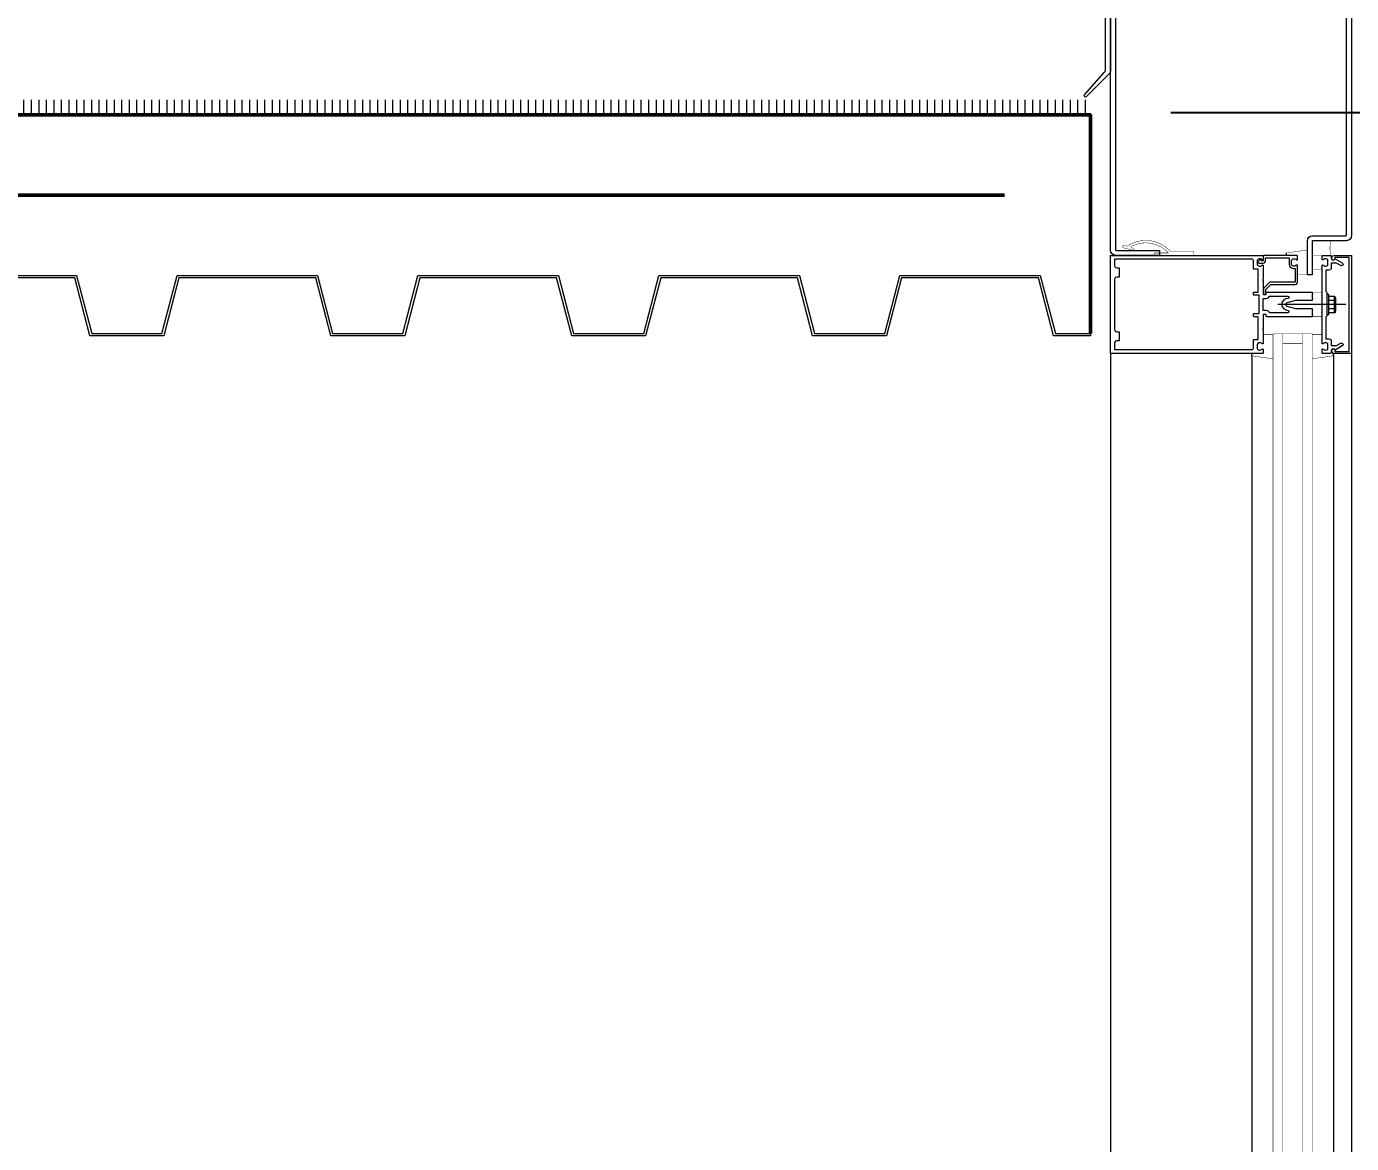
# Model space of a CAD drawing. Header units: inches. Extents: x 3850 to 5846, y -3 to 909.
# Drawn here: x 4345.12 to 4378.12, y 543.32 to 571.14 of the extents above; entities that cross this region are included whole.
import ezdxf

# ---------------------------------------------------------------- set-up
doc = ezdxf.new("R2010")
doc.units = ezdxf.units.IN
doc.header["$LTSCALE"] = 0.5
doc.header["$MEASUREMENT"] = 0
doc.layers.get('0').update_dxf_attribs({"lineweight": 18})
doc.layers.get('Defpoints').update_dxf_attribs({"color": 140, "lineweight": 18})
for name, color, linetype, lineweight in [('A-Detl-Fine', 90, 'Continuous', 18), ('A-Detl-Medm', 31, 'Continuous', 25), ('A-Detl-Thin', 150, 'Continuous', 18), ('A-Detl-Wide', 213, 'Continuous', 50)]:
    doc.layers.add(name, color=color, linetype=linetype, lineweight=lineweight)
doc.styles.add('Arch-Dim', font='romans.shx', dxfattribs={"width": 0.75})
doc.dimstyles.new('Aec-Arch-I-96', dxfattribs={"dimscale": 96, "dimtxt": 0.09375, "dimasz": 0.0625, "dimexe": 0.0625, "dimexo": 0.0625, "dimgap": 0.03125, "dimtad": 1, "dimdec": 4, "dimzin": 3, "dimdsep": 46, "dimlunit": 4, "dimtxsty": 'Arch-Dim', "dimblk": 'ARCHTICK', "dimcen": 0.09375, "dimazin": 2, "dimtfac": 0.75, "dimtdec": 4, "dimtix": 1, "dimtmove": 2, "dimatfit": 2, "dimfxl": 1, "dimtolj": 1, "dimtzin": 0, "dimarcsym": 0})

# ---------------------------------------------------------------- blocks, each defined once
blk = doc.blocks.new('AecDtl_9650C2')
at = {"layer": 'A-Detl-Thin'}
blk.add_lwpolyline([(0.037, 0.588), (0.603, 0.022, 0.414214), (0.647, 0.022), (0.648, 0.023, 0.397145), (0.65, 0.066), (0.157, 0.621, -0.18372), (0.125, 0.704), (0.125, 3.875, 0.414214), (0, 4), (0, 0.677, 0.198912)], format="xyb", close=True, dxfattribs=at)
blk = doc.blocks.new('*U115')
at = {"layer": 'A-Detl-Thin'}
blk.add_lwpolyline([(28.75, 1.5), (25.25, 1.5), (24.875, 0.06), (23.125, 0.06), (22.75, 1.5), (19.25, 1.5), (18.875, 0.06), (17.125, 0.06), (16.75, 1.5), (13.25, 1.5), (12.875, 0.06), (11.125, 0.06), (10.75, 1.5), (7.25, 1.5), (6.875, 0.06), (5.125, 0.06), (4.75, 1.5), (1.25, 1.5), (0.875, 0.06), (0, 0.06), (0, 0.06), (0, 0), (0.921, 0), (1.296, 1.44), (4.704, 1.44), (5.079, 0), (6.921, 0), (7.296, 1.44), (10.704, 1.44), (11.079, 0), (12.921, 0), (13.296, 1.44), (16.704, 1.44), (17.079, 0), (18.921, 0), (19.296, 1.44), (22.704, 1.44), (23.079, 0), (24.921, 0), (25.296, 1.44), (28.704, 1.44)], dxfattribs=at)
at = {"layer": 'A-Detl-Wide'}
blk.add_lwpolyline([(0, 0.06), (0, 5.5), (59.499, 5.5)], dxfattribs=at)
blk = doc.blocks.new('_ArchTick')
at = {"color": 0, "linetype": 'ByBlock', "const_width": 0.15}
blk.add_lwpolyline([(-0.5, -0.5), (0.5, 0.5)], dxfattribs=at)
blk = doc.blocks.new('*D129')
at = {"layer": 'A-Detl-Wide', "color": 0, "lineweight": -2, "transparency": 16777216}
for p, q in [((4380.12, 575), (4416.12, 575)), ((4414.12, 575), (4414.12, 569.003)), ((4373.619, 569.003), (4416.12, 569.003))]:
    blk.add_line(p, q, dxfattribs=at)
at = {"layer": 'Defpoints', "color": 0, "transparency": 16777216}
for p in [(4378.12, 575), (4371.619, 569.003), (4414.12, 569.003)]:
    blk.add_point(p, dxfattribs=at)
at = {"layer": 'A-Detl-Wide', "color": 0, "lineweight": -2, "transparency": 16777216, "xscale": 2, "yscale": 2, "zscale": 2}
for p, rotation in [((4414.12, 575), 90), ((4414.12, 569.003), 270)]:
    blk.add_blockref('_ArchTick', p, dxfattribs=dict(at, rotation=rotation))
at = {"layer": 'A-Detl-Wide', "color": 0, "transparency": 16777216, "insert": (4411.334, 572.001), "char_height": 3, "attachment_point": 5, "rotation": 90, "style": 'Arch-Dim'}
blk.add_mtext('\\A1;6"', dxfattribs=at)
blk = doc.blocks.new('*D130')
at = {"layer": 'A-Detl-Wide', "color": 0, "lineweight": -2, "transparency": 16777216}
for p, q in [((4373.619, 569.003), (4416.12, 569.003)), ((4414.12, 569.003), (4414.12, 563)), ((4380.12, 563), (4416.12, 563))]:
    blk.add_line(p, q, dxfattribs=at)
at = {"layer": 'Defpoints', "color": 0, "transparency": 16777216}
for p in [(4371.619, 569.003), (4378.12, 563), (4414.12, 563)]:
    blk.add_point(p, dxfattribs=at)
at = {"layer": 'A-Detl-Wide', "color": 0, "lineweight": -2, "transparency": 16777216, "xscale": 2, "yscale": 2, "zscale": 2}
for p, rotation in [((4414.12, 569.003), 90), ((4414.12, 563), 270)]:
    blk.add_blockref('_ArchTick', p, dxfattribs=dict(at, rotation=rotation))
at = {"layer": 'A-Detl-Wide', "color": 0, "transparency": 16777216, "insert": (4411.334, 566.001), "char_height": 3, "attachment_point": 5, "rotation": 90, "style": 'Arch-Dim'}
blk.add_mtext('\\A1;6"', dxfattribs=at)

msp = doc.modelspace()

# ---------------------------------------------------------------- hatches: boundary and pattern name
at = {"layer": 'A-Detl-Thin'}
h = msp.add_hatch(dxfattribs=at)
h.set_pattern_fill('LINE', color=256, scale=1.5, angle=90, style=0)
h.set_pattern_definition([(90, (4206.11981, 568.94018), (-0.1875, 1e-17), [])])
h.paths.add_polyline_path([(4371.61894, 568.94018), (4371.61894, 569.31518), (4312.11988, 569.31518), (4312.11988, 568.94018)], flags=0)

# ---------------------------------------------------------------- linework, layer by layer
at = {"layer": 'A-Detl-Fine'}
for p, q in [((4376.49292, 565.50205), (4376.49292, 565.44341)), ((4377.55562, 564.46471), (4377.51562, 564.46471)), ((4377.51562, 563.96471), (4377.51562, 564.46471)), ((4377.55562, 563.96471), (4377.55562, 564.46471)), ((4377.6953, 564.41763), (4377.55562, 564.41763)), ((4377.6953, 564.31617), (4377.55562, 564.31617)), ((4377.69923, 564.02812), (4377.69923, 564.40131)), ((4377.71793, 564.40131), (4377.69923, 564.40131)), ((4377.73023, 564.06253), (4377.73023, 564.3669)), ((4377.98134, 564.22152), (4376.28753, 564.22152)), ((4377.6953, 564.11325), (4377.55562, 564.11325)), ((4377.6953, 564.0118), (4377.55562, 564.0118)), ((4377.71793, 564.02812), (4377.69923, 564.02812)), ((4377.55562, 563.96471), (4377.51562, 563.96471)), ((4375.63785, 562.94097), (4375.63785, 562.99998)), ((4377.67, 562.94097), (4377.67, 563.00176)), ((4375.63785, 562.94097), (4375.63785, 518.56169)), ((4377.67, 562.94097), (4377.67, 518.56169))]:
    msp.add_line(p, q, dxfattribs=at)
at = {"layer": 'A-Detl-Fine', "const_width": 0.01111}
for points in [[(4372.45091, 565.68988), (4372.43564, 565.68573), (4372.42475, 565.67485), (4372.42061, 565.65958)], [(4372.42061, 565.65958), (4372.42342, 565.64685), (4372.43109, 565.63664), (4372.44251, 565.63045)], [(4372.44249, 565.63045), (4372.70747, 565.56467)], [(4372.45706, 565.68928), (4372.45508, 565.68959), (4372.45298, 565.6898), (4372.45091, 565.68988)], [(4372.53003, 565.67115), (4372.4571, 565.68926)], [(4372.99559, 565.81563), (4372.9253, 565.81234), (4372.85522, 565.8027), (4372.78599, 565.78706), (4372.71821, 565.76573), (4372.65252, 565.73907), (4372.58952, 565.70741), (4372.52984, 565.67108)], [(4372.99559, 565.75504), (4372.91719, 565.75083), (4372.83964, 565.73848), (4372.7638, 565.71841), (4372.69053, 565.69106), (4372.62068, 565.65685)], [(4372.71581, 565.58167), (4372.62162, 565.65694)], [(4373.60911, 565.5426), (4373.56528, 565.58733), (4373.51811, 565.62856), (4373.46791, 565.66612), (4373.415, 565.69986), (4373.3597, 565.72962), (4373.30234, 565.75524), (4373.24322, 565.77655), (4373.18267, 565.79341), (4373.121, 565.80565), (4373.05854, 565.8131), (4372.99559, 565.81563)], [(4373.56093, 565.5051), (4373.51618, 565.55042), (4373.46786, 565.59165), (4373.41632, 565.62864), (4373.36193, 565.66121), (4373.30504, 565.68921), (4373.24601, 565.71248), (4373.18519, 565.73086), (4373.12295, 565.74419), (4373.05963, 565.7523), (4372.99559, 565.75504)], [(4377.60807, 565.80846), (4377.59435, 565.74731), (4377.58612, 565.68495), (4377.58338, 565.62198)], [(4377.58338, 565.62198), (4377.58612, 565.55901), (4377.59435, 565.49665), (4377.60807, 565.4355)], [(4372.70747, 565.56469), (4372.70829, 565.56452), (4372.70915, 565.5644), (4372.71, 565.56435)], [(4372.71, 565.56435), (4372.71486, 565.56567), (4372.71831, 565.56913), (4372.71963, 565.57398)], [(4372.71963, 565.57398), (4372.71916, 565.57691), (4372.71785, 565.57954), (4372.7158, 565.58165)], [(4373.56114, 565.50362), (4373.21832, 565.50362)], [(4373.21832, 565.50362), (4373.21832, 565.47332)], [(4373.24863, 565.44304), (4373.23336, 565.44718), (4373.22249, 565.45806), (4373.21834, 565.47332)], [(4373.24863, 565.44304), (4374.19555, 565.44304)], [(4374.19555, 565.54077), (4373.6092, 565.54077)], [(4374.19555, 565.44304), (4374.19555, 565.54077)], [(4377.02062, 565.57685), (4376.49292, 565.50205)], [(4376.49292, 565.44341), (4376.60591, 565.44341)], [(4377.14276, 565.44267), (4377.38708, 565.44267)], [(4376.77631, 564.97435), (4377.02062, 564.97435)], [(4377.38708, 565.09085), (4377.14276, 565.09085)], [(4377.38683, 564.52739), (4377.14254, 564.52739)], [(4377.14254, 563.91565), (4377.38683, 563.91565)], [(4375.92124, 563.46867), (4376.16556, 563.46867)], [(4377.38661, 563.46867), (4377.14229, 563.46867)], [(4376.16556, 562.86619), (4375.63785, 562.94097)], [(4377.14229, 562.86619), (4377.67, 562.94097)]]:
    msp.add_lwpolyline(points, dxfattribs=at)
at = {"layer": 'A-Detl-Fine', "linetype": 'Continuous', "const_width": 0.01111}
for points in [[(4377.14254, 564.52739), (4377.14254, 564.4663)], [(4377.14254, 563.97672), (4377.14254, 563.91565)]]:
    msp.add_lwpolyline(points, dxfattribs=at)
at = {"layer": 'A-Detl-Fine'}
for centre, radius, start, end in [((4377.67592, 564.3669), 0.05431, 290.9107, 69.0893), ((4377.56538, 564.21471), 0.16485, 322.0123, 37.9877), ((4377.67592, 564.06253), 0.05431, 290.9107, 69.0893)]:
    msp.add_arc(centre, radius, start, end, dxfattribs=at)
at = {"layer": 'A-Detl-Medm', "linetype": 'Continuous', "const_width": 0.01111}
for points in [[(4376.16532, 563.48859), (4377.14254, 563.48859)], [(4376.16532, 518.01407), (4376.16532, 563.48859)], [(4376.40961, 518.01407), (4376.40961, 563.48859)], [(4376.89822, 563.48859), (4376.89822, 518.01407)], [(4377.14254, 563.48859), (4377.14254, 518.01407)], [(4376.40961, 563.2443), (4376.89822, 563.2443)]]:
    msp.add_lwpolyline(points, dxfattribs=at)
at = {"layer": 'A-Detl-Thin'}
for p, q in [((4372.11894, 562.99998), (4372.11894, 565.44304)), ((4372.11894, 565.44304), (4375.90147, 565.44304)), ((4375.64739, 565.34531), (4372.21667, 565.34531)), ((4372.21667, 565.34531), (4372.21667, 565.18896)), ((4375.64739, 565.34529), (4375.64739, 565.34531)), ((4375.66219, 565.34129), (4375.64739, 565.34529)), ((4375.67271, 565.33078), (4375.66219, 565.34129)), ((4375.67669, 565.316), (4375.67271, 565.33078)), ((4375.67671, 565.316), (4375.67669, 565.316)), ((4375.67671, 565.11568), (4375.67671, 565.316)), ((4375.77445, 565.31015), (4375.77443, 565.31015)), ((4375.77443, 565.31015), (4375.77443, 565.22414)), ((4375.7811, 565.3348), (4375.77445, 565.31015)), ((4375.79863, 565.35234), (4375.7811, 565.3348)), ((4375.80415, 565.30203), (4375.79393, 565.28079)), ((4375.82329, 565.359), (4375.79863, 565.35234)), ((4375.84792, 565.33981), (4375.80413, 565.30204)), ((4375.80413, 565.30204), (4375.80415, 565.30203)), ((4375.83356, 565.359), (4375.82329, 565.359)), ((4375.83358, 565.35898), (4375.83356, 565.359)), ((4375.8565, 565.35595), (4375.83358, 565.35898)), ((4375.84794, 565.33977), (4375.84792, 565.33981)), ((4375.85843, 565.34333), (4375.84794, 565.33977)), ((4375.87767, 565.34714), (4375.8565, 565.35595)), ((4375.86797, 565.33896), (4375.85843, 565.34333)), ((4375.87213, 565.3287), (4375.86797, 565.33896)), ((4375.87214, 565.3287), (4375.87213, 565.3287)), ((4375.87214, 565.30915), (4375.87214, 565.3287)), ((4375.92102, 565.30915), (4375.87214, 565.30915)), ((4375.89597, 565.333), (4375.87767, 565.34714)), ((4375.90655, 565.3287), (4375.89597, 565.33306)), ((4375.89597, 565.33306), (4375.89597, 565.333)), ((4375.90147, 565.44304), (4375.90147, 565.443)), ((4375.90147, 565.443), (4375.91132, 565.44034)), ((4375.91655, 565.33283), (4375.90655, 565.3287)), ((4375.91132, 565.44034), (4375.91832, 565.43334)), ((4375.92098, 565.34336), (4375.91655, 565.33283)), ((4375.91832, 565.43334), (4375.92098, 565.42349)), ((4375.92098, 565.42349), (4375.92102, 565.42349)), ((4375.92102, 565.34336), (4375.92098, 565.34336)), ((4375.92369, 565.43334), (4375.92102, 565.42349)), ((4375.92102, 565.42349), (4375.92102, 565.34336)), ((4375.92102, 565.42349), (4375.92102, 565.30915)), ((4375.93069, 565.44035), (4375.92369, 565.43334)), ((4375.94054, 565.44302), (4375.93069, 565.44035)), ((4376.75654, 565.44304), (4375.94054, 565.44304)), ((4375.94054, 565.44304), (4375.94054, 565.44302)), ((4375.97163, 565.27956), (4375.97962, 565.30913)), ((4375.97962, 565.30913), (4375.97964, 565.30915)), ((4375.97964, 565.30915), (4375.97964, 565.3844)), ((4375.97964, 565.3844), (4376.57086, 565.3844)), ((4376.57086, 565.3844), (4376.57086, 565.22414)), ((4376.6295, 565.22414), (4376.6295, 565.31015)), ((4376.6295, 565.31015), (4376.62952, 565.31015)), ((4376.62952, 565.31015), (4376.63619, 565.33479)), ((4376.63619, 565.33479), (4376.65371, 565.3523)), ((4376.65371, 565.3523), (4376.67835, 565.35898)), ((4376.67835, 565.35898), (4376.67835, 565.359)), ((4376.67835, 565.359), (4376.68862, 565.359)), ((4376.68862, 565.359), (4376.68864, 565.35898)), ((4376.68864, 565.35898), (4376.71156, 565.35593)), ((4376.71156, 565.35593), (4376.73272, 565.34711)), ((4376.73272, 565.34711), (4376.75104, 565.333)), ((4376.75104, 565.333), (4376.75104, 565.33306)), ((4376.75104, 565.33306), (4376.76162, 565.3287)), ((4376.75654, 565.443), (4376.75654, 565.44304)), ((4376.76639, 565.44035), (4376.75654, 565.443)), ((4376.76162, 565.3287), (4376.77161, 565.33283)), ((4376.77339, 565.43334), (4376.76639, 565.44035)), ((4376.77161, 565.33283), (4376.77604, 565.34336)), ((4376.77604, 565.42349), (4376.77339, 565.43334)), ((4376.77608, 565.42349), (4376.77604, 565.42349)), ((4376.77604, 565.34336), (4376.77608, 565.34336)), ((4376.77608, 565.34336), (4376.77608, 565.42349)), ((4377.62724, 565.36485), (4377.62724, 565.3844)), ((4377.62724, 565.3844), (4377.62728, 565.3844)), ((4377.62728, 565.36485), (4377.62724, 565.36485)), ((4377.62728, 565.3844), (4377.63529, 565.41397)), ((4377.63261, 565.34515), (4377.62728, 565.36485)), ((4377.64662, 565.33114), (4377.63261, 565.34515)), ((4377.63529, 565.41397), (4377.65631, 565.43499)), ((4377.66633, 565.3258), (4377.64662, 565.33114)), ((4377.65631, 565.43499), (4377.68587, 565.443)), ((4377.68604, 565.33113), (4377.66633, 565.3258)), ((4377.68587, 565.443), (4377.68587, 565.44304)), ((4377.68587, 565.44304), (4378.11976, 565.44304)), ((4377.70004, 565.34514), (4377.68604, 565.33113)), ((4377.70539, 565.36485), (4377.70004, 565.34514)), ((4377.7054, 565.36485), (4377.70539, 565.36485)), ((4378.06112, 565.39418), (4377.7054, 565.39418)), ((4377.7054, 565.39418), (4377.7054, 565.36485)), ((4378.06112, 563.04886), (4378.06112, 565.39418)), ((4378.11976, 565.44304), (4378.11976, 562.99998)), ((4372.21667, 565.18896), (4372.21671, 565.18896)), ((4372.21671, 565.18896), (4372.2247, 565.15938)), ((4372.2247, 565.15938), (4372.24573, 565.13834)), ((4372.24573, 565.13834), (4372.27531, 565.13034)), ((4372.27531, 565.13034), (4372.27531, 565.13032)), ((4372.27531, 565.13032), (4372.33395, 565.13032)), ((4372.33395, 565.13032), (4372.33395, 564.90069)), ((4375.67674, 565.11568), (4375.67671, 565.11568)), ((4375.6794, 565.10583), (4375.67674, 565.11568)), ((4375.6864, 565.09883), (4375.6794, 565.10583)), ((4375.69625, 565.09615), (4375.6864, 565.09883)), ((4375.69625, 565.09613), (4375.69625, 565.09615)), ((4375.79886, 565.09613), (4375.69625, 565.09613)), ((4375.77443, 565.22414), (4375.77445, 565.22414)), ((4375.77445, 565.22414), (4375.7811, 565.19948)), ((4375.7811, 565.19948), (4375.79863, 565.18195)), ((4375.79393, 565.28079), (4375.80168, 565.25994)), ((4375.79863, 565.18195), (4375.82329, 565.17529)), ((4375.79886, 564.52739), (4375.79886, 565.09613)), ((4375.80168, 565.25994), (4375.82329, 565.25054)), ((4375.82329, 565.25054), (4375.92102, 565.25054)), ((4375.82329, 565.17529), (4375.83356, 565.17529)), ((4375.83356, 565.1753), (4375.85646, 565.17832)), ((4375.83356, 565.17529), (4375.83356, 565.1753)), ((4375.85646, 565.17832), (4375.87762, 565.18712)), ((4375.87762, 565.18712), (4375.89592, 565.20123)), ((4375.89592, 565.20123), (4375.89597, 565.20123)), ((4375.89597, 565.20123), (4375.90655, 565.20558)), ((4375.90655, 565.20558), (4375.91655, 565.20146)), ((4375.91655, 565.20146), (4375.92098, 565.19092)), ((4375.92098, 565.19092), (4375.92102, 565.19092)), ((4375.92102, 565.25055), (4375.9506, 565.25853)), ((4375.92102, 565.25054), (4375.92102, 565.25055)), ((4375.92102, 565.19092), (4375.92102, 564.84693)), ((4375.9506, 565.25853), (4375.97163, 565.27956)), ((4376.57086, 565.22414), (4376.57088, 565.22414)), ((4376.57088, 565.22414), (4376.58553, 565.16989)), ((4376.58553, 565.16989), (4376.6241, 565.13132)), ((4376.6241, 565.13132), (4376.67835, 565.11667)), ((4376.62952, 565.22414), (4376.6295, 565.22414)), ((4376.63619, 565.1995), (4376.62952, 565.22414)), ((4376.65371, 565.18198), (4376.63619, 565.1995)), ((4376.67835, 565.1753), (4376.65371, 565.18198)), ((4376.67835, 565.17529), (4376.67835, 565.1753)), ((4376.68862, 565.17529), (4376.67835, 565.17529)), ((4376.67835, 565.11667), (4376.67835, 565.11665)), ((4376.67835, 565.11665), (4376.71745, 565.11665)), ((4376.71152, 565.17834), (4376.68862, 565.1753)), ((4376.68862, 565.1753), (4376.68862, 565.17529)), ((4376.73268, 565.18714), (4376.71152, 565.17834)), ((4376.71745, 565.11665), (4376.71745, 564.77657)), ((4376.751, 565.20125), (4376.73268, 565.18714)), ((4376.75104, 565.20123), (4376.751, 565.20125)), ((4376.76162, 565.20559), (4376.75104, 565.20123)), ((4376.77161, 565.20146), (4376.76162, 565.20559)), ((4376.77604, 565.19092), (4376.77161, 565.20146)), ((4376.77608, 565.19092), (4376.77604, 565.19092)), ((4376.77608, 564.77657), (4376.77608, 565.19092)), ((4372.21671, 564.84205), (4372.21667, 564.84205)), ((4372.21667, 564.84205), (4372.21667, 563.60099)), ((4372.2247, 564.87163), (4372.21671, 564.84205)), ((4372.24573, 564.89267), (4372.2247, 564.87163)), ((4372.27531, 564.90067), (4372.24573, 564.89267)), ((4372.33395, 564.90069), (4372.27531, 564.90069)), ((4372.27531, 564.90069), (4372.27531, 564.90067)), ((4375.92102, 564.84693), (4375.90635, 564.83227)), ((4375.90635, 564.83227), (4375.92102, 564.81762)), ((4375.92102, 564.81762), (4375.92102, 564.47852)), ((4375.94601, 564.63724), (4375.93667, 564.62506)), ((4376.06815, 564.7594), (4375.94601, 564.63726)), ((4375.94601, 564.63726), (4375.94601, 564.63724)), ((4375.98746, 564.59579), (4376.10961, 564.71795)), ((4376.06817, 564.7594), (4376.06815, 564.7594)), ((4376.08035, 564.76874), (4376.06817, 564.7594)), ((4376.0944, 564.77456), (4376.08035, 564.76874)), ((4376.10961, 564.77657), (4376.0944, 564.77456)), ((4376.71745, 564.77657), (4376.10961, 564.77657)), ((4376.10961, 564.71795), (4376.71745, 564.71795)), ((4376.71745, 564.71797), (4376.74702, 564.72595)), ((4376.71745, 564.71795), (4376.71745, 564.71797)), ((4376.74702, 564.72595), (4376.76805, 564.74697)), ((4376.76805, 564.74697), (4376.77604, 564.77655)), ((4376.77604, 564.77655), (4376.77608, 564.77657)), ((4375.67671, 564.46875), (4375.67671, 564.50784)), ((4375.67671, 564.50784), (4375.67672, 564.50784)), ((4375.67674, 564.46875), (4375.67671, 564.46875)), ((4375.67672, 564.50784), (4375.6794, 564.51769)), ((4375.6794, 564.4589), (4375.67674, 564.46875)), ((4375.6794, 564.51769), (4375.6864, 564.52469)), ((4375.6864, 564.4519), (4375.6794, 564.4589)), ((4375.6864, 564.52469), (4375.69625, 564.52735)), ((4375.69625, 564.44922), (4375.6864, 564.4519)), ((4375.69625, 564.52735), (4375.69625, 564.52739)), ((4375.69625, 564.52739), (4375.79886, 564.52739)), ((4375.69625, 564.44921), (4375.69625, 564.44922)), ((4375.82329, 564.44921), (4375.69625, 564.44921)), ((4375.82329, 563.99382), (4375.82329, 564.44921)), ((4375.92102, 564.47852), (4375.92235, 564.47359)), ((4375.92102, 564.072), (4375.92102, 564.37102)), ((4375.92102, 564.37102), (4375.98551, 564.37102)), ((4375.92235, 564.47359), (4375.92586, 564.47009)), ((4375.92586, 564.47009), (4375.93078, 564.46875)), ((4375.92884, 564.59579), (4375.92882, 564.59579)), ((4375.92882, 564.59579), (4375.92882, 564.4883)), ((4375.92882, 564.4883), (4375.92884, 564.4883)), ((4375.93084, 564.611), (4375.92884, 564.59579)), ((4375.92884, 564.4883), (4375.9315, 564.47845)), ((4375.93078, 564.46875), (4375.98551, 564.46875)), ((4375.93667, 564.62506), (4375.93084, 564.611)), ((4375.9315, 564.47845), (4375.93851, 564.47144)), ((4375.93851, 564.47144), (4375.94836, 564.46877)), ((4375.94836, 564.46877), (4375.94836, 564.46875)), ((4375.94836, 564.46875), (4375.96791, 564.46875)), ((4375.96791, 564.46879), (4375.97776, 564.47145)), ((4375.96791, 564.46875), (4375.96791, 564.46879)), ((4375.97776, 564.47145), (4375.98476, 564.47845)), ((4375.98476, 564.47845), (4375.98742, 564.4883)), ((4375.98549, 564.37104), (4376.02419, 564.37821)), ((4375.98551, 564.37102), (4375.98549, 564.37104)), ((4375.98551, 564.46877), (4375.99044, 564.47009)), ((4375.98551, 564.46875), (4375.98551, 564.46877)), ((4375.98742, 564.4883), (4375.98746, 564.4883)), ((4375.98746, 564.4883), (4375.98746, 564.59579)), ((4375.99044, 564.47009), (4375.99394, 564.47359)), ((4375.99394, 564.47359), (4375.99526, 564.47852)), ((4375.99526, 564.47852), (4375.99528, 564.47852)), ((4375.99528, 564.47852), (4375.99528, 564.51761)), ((4375.99528, 564.51761), (4375.99529, 564.51761)), ((4375.99529, 564.51761), (4375.99664, 564.52253)), ((4375.99664, 564.52253), (4376.00014, 564.52603)), ((4376.00014, 564.52603), (4376.00506, 564.52735)), ((4376.00506, 564.52735), (4376.00506, 564.52739)), ((4376.00506, 564.52739), (4377.14254, 564.52739)), ((4376.02419, 564.37821), (4376.05724, 564.39843)), ((4376.05724, 564.39843), (4376.08124, 564.42962)), ((4376.08124, 564.42962), (4376.08126, 564.42966)), ((4376.08126, 564.42966), (4376.5342, 564.42966)), ((4376.43315, 564.33187), (4376.39932, 564.2933)), ((4376.4839, 564.35651), (4376.43315, 564.33187)), ((4376.54178, 564.37203), (4376.48389, 564.35651)), ((4376.48389, 564.35651), (4376.4839, 564.35651)), ((4376.72233, 564.31923), (4376.50919, 564.26213)), ((4376.5342, 564.42966), (4376.5342, 564.42964)), ((4376.5342, 564.42964), (4376.55875, 564.41667)), ((4376.56213, 564.39092), (4376.54178, 564.37205)), ((4376.54178, 564.37205), (4376.54178, 564.37203)), ((4376.55875, 564.41667), (4376.56213, 564.39092)), ((4377.14254, 564.31923), (4376.72233, 564.31923)), ((4377.14254, 564.52739), (4377.14254, 564.4883)), ((4377.14254, 564.4883), (4377.1572, 564.47363)), ((4377.1572, 564.47363), (4377.14254, 564.45897)), ((4377.14254, 564.45897), (4377.14254, 564.38765)), ((4377.14254, 564.38765), (4377.1572, 564.37299)), ((4377.1572, 564.37299), (4377.14254, 564.35832)), ((4377.14254, 564.35832), (4377.14254, 564.31923)), ((4375.67671, 563.93519), (4375.67671, 563.97429)), ((4375.67671, 563.97429), (4375.67672, 563.97429)), ((4375.67672, 563.97429), (4375.6794, 563.98413)), ((4375.6794, 563.98413), (4375.6864, 563.99113)), ((4375.6864, 563.99113), (4375.69625, 563.99379)), ((4375.69625, 563.99379), (4375.69625, 563.99382)), ((4375.69625, 563.99382), (4375.82329, 563.99382)), ((4375.98551, 564.072), (4375.92102, 564.072)), ((4375.92235, 563.96943), (4375.92102, 563.9645)), ((4375.92586, 563.97293), (4375.92235, 563.96943)), ((4375.93078, 563.97427), (4375.92586, 563.97293)), ((4375.98551, 563.97429), (4375.93078, 563.97429)), ((4375.93078, 563.97429), (4375.93078, 563.97427)), ((4375.98555, 564.07198), (4375.98551, 564.072)), ((4375.98551, 563.97425), (4375.98551, 563.97429)), ((4375.99044, 563.97293), (4375.98551, 563.97425)), ((4376.02424, 564.06478), (4375.98555, 564.07198)), ((4375.99394, 563.96943), (4375.99044, 563.97293)), ((4375.99526, 563.9645), (4375.99394, 563.96943)), ((4376.05728, 564.04454), (4376.02424, 564.06478)), ((4376.08126, 564.01332), (4376.05728, 564.04454)), ((4376.5342, 564.01336), (4376.08126, 564.01336)), ((4376.08126, 564.01336), (4376.08126, 564.01332)), ((4376.39932, 564.2933), (4376.3824, 564.24637)), ((4376.3824, 564.24637), (4376.3824, 564.19666)), ((4376.3824, 564.19666), (4376.39932, 564.14974)), ((4376.39932, 564.14974), (4376.43315, 564.11117)), ((4376.43315, 564.11117), (4376.4839, 564.08653)), ((4376.50919, 564.26211), (4376.4815, 564.2386)), ((4376.4815, 564.2386), (4376.4815, 564.20444)), ((4376.4815, 564.20444), (4376.50919, 564.18093)), ((4376.4839, 564.08653), (4376.48389, 564.08651)), ((4376.48389, 564.08651), (4376.54178, 564.07101)), ((4376.50919, 564.26213), (4376.50919, 564.26211)), ((4376.50919, 564.18093), (4376.50919, 564.18091)), ((4376.50919, 564.18091), (4376.72233, 564.12379)), ((4376.55874, 564.02636), (4376.5342, 564.0134)), ((4376.5342, 564.0134), (4376.5342, 564.01336)), ((4376.54178, 564.07101), (4376.54179, 564.07099)), ((4376.54179, 564.07099), (4376.56214, 564.0521)), ((4376.56214, 564.0521), (4376.55874, 564.02636)), ((4376.72233, 564.12379), (4377.14254, 564.12379)), ((4377.14254, 564.12379), (4377.14254, 564.0847)), ((4377.14254, 564.0847), (4377.1572, 564.07005)), ((4377.1572, 564.07005), (4377.14254, 564.05539)), ((4377.14254, 564.05539), (4377.14254, 563.98405)), ((4377.14254, 563.98405), (4377.1572, 563.96939)), ((4377.1572, 563.96939), (4377.14254, 563.95474)), ((4375.67674, 563.93519), (4375.67671, 563.93519)), ((4375.6794, 563.92535), (4375.67674, 563.93519)), ((4375.6864, 563.91834), (4375.6794, 563.92535)), ((4375.69625, 563.91567), (4375.6864, 563.91834)), ((4375.69625, 563.91565), (4375.69625, 563.91567)), ((4375.79886, 563.91565), (4375.69625, 563.91565)), ((4375.79886, 563.34691), (4375.79886, 563.91565)), ((4375.92102, 563.9645), (4375.92102, 563.62541)), ((4375.99528, 563.9645), (4375.99526, 563.9645)), ((4375.99528, 563.92541), (4375.99528, 563.9645)), ((4375.99529, 563.92541), (4375.99528, 563.92541)), ((4375.99664, 563.92049), (4375.99529, 563.92541)), ((4376.00014, 563.91699), (4375.99664, 563.92049)), ((4376.00506, 563.91565), (4376.00014, 563.91699)), ((4377.14254, 563.91565), (4376.00506, 563.91565)), ((4377.14254, 563.95474), (4377.14254, 563.91565)), ((4372.21667, 563.60099), (4372.21671, 563.60099)), ((4372.21671, 563.60099), (4372.2247, 563.57141)), ((4372.2247, 563.57141), (4372.24573, 563.55037)), ((4372.24573, 563.55037), (4372.27531, 563.54237)), ((4372.27531, 563.31268), (4372.24573, 563.30468)), ((4372.27531, 563.54237), (4372.27531, 563.54235)), ((4372.27531, 563.54235), (4372.33395, 563.54235)), ((4372.33395, 563.3127), (4372.27531, 563.3127)), ((4372.27531, 563.3127), (4372.27531, 563.31268)), ((4372.33395, 563.54235), (4372.33395, 563.3127)), ((4375.67671, 563.12702), (4375.67671, 563.32736)), ((4375.67671, 563.32736), (4375.67672, 563.32736)), ((4375.67672, 563.32736), (4375.6794, 563.33721)), ((4375.6794, 563.33721), (4375.6864, 563.34421)), ((4375.6864, 563.34421), (4375.69625, 563.34687)), ((4375.69625, 563.34687), (4375.69625, 563.34691)), ((4375.69625, 563.34691), (4375.79886, 563.34691)), ((4375.92102, 563.62541), (4375.90635, 563.61075)), ((4375.90635, 563.61075), (4375.92102, 563.59609)), ((4375.92102, 563.59609), (4375.92102, 563.25211)), ((4375.90147, 562.99998), (4372.11894, 562.99998)), ((4372.11894, 562.99998), (4372.1191, 519.38033)), ((4372.21671, 563.25406), (4372.21667, 563.25406)), ((4372.21667, 563.25406), (4372.21667, 563.09771)), ((4372.21667, 563.09771), (4375.64739, 563.09771)), ((4372.2247, 563.28364), (4372.21671, 563.25406)), ((4372.24573, 563.30468), (4372.2247, 563.28364)), ((4375.64739, 563.09773), (4375.66218, 563.10172)), ((4375.64739, 563.09771), (4375.64739, 563.09773)), ((4375.66218, 563.10172), (4375.6727, 563.11223)), ((4375.6727, 563.11223), (4375.67669, 563.12702)), ((4375.67669, 563.12702), (4375.67671, 563.12702)), ((4375.77445, 563.21888), (4375.77443, 563.21888)), ((4375.77443, 563.21888), (4375.77443, 563.13289)), ((4375.77443, 563.13289), (4375.77445, 563.13289)), ((4375.7811, 563.24354), (4375.77445, 563.21888)), ((4375.77445, 563.13289), (4375.7811, 563.10824)), ((4375.79863, 563.26107), (4375.7811, 563.24354)), ((4375.7811, 563.10824), (4375.79863, 563.0907)), ((4375.82329, 563.26773), (4375.79863, 563.26107)), ((4375.79863, 563.0907), (4375.82329, 563.08404)), ((4375.83356, 563.26775), (4375.82329, 563.26775)), ((4375.82329, 563.26775), (4375.82329, 563.26773)), ((4375.82329, 563.08404), (4375.83356, 563.08404)), ((4375.83358, 563.26773), (4375.83356, 563.26775)), ((4375.83356, 563.08406), (4375.85646, 563.08707)), ((4375.83356, 563.08404), (4375.83356, 563.08406)), ((4375.8565, 563.26471), (4375.83358, 563.26773)), ((4375.85646, 563.08707), (4375.87762, 563.09587)), ((4375.87767, 563.25589), (4375.8565, 563.26471)), ((4375.87762, 563.09587), (4375.89592, 563.10998)), ((4375.89597, 563.24175), (4375.87767, 563.25589)), ((4375.89592, 563.10998), (4375.89597, 563.10996)), ((4375.90655, 563.23746), (4375.89597, 563.24181)), ((4375.89597, 563.24181), (4375.89597, 563.24175)), ((4375.89597, 563.10996), (4375.90655, 563.11432)), ((4375.91132, 563.00268), (4375.90147, 563.00002)), ((4375.90147, 563.00002), (4375.90147, 562.99998)), ((4375.91655, 563.24158), (4375.90655, 563.23746)), ((4375.90655, 563.11432), (4375.91655, 563.11019)), ((4375.91832, 563.00968), (4375.91132, 563.00268)), ((4375.92098, 563.25211), (4375.91655, 563.24158)), ((4375.91655, 563.11019), (4375.92098, 563.09966)), ((4375.92098, 563.01953), (4375.91832, 563.00968)), ((4375.92102, 563.25211), (4375.92098, 563.25211)), ((4375.92098, 563.09966), (4375.92102, 563.09966)), ((4375.92102, 563.01953), (4375.92098, 563.01953)), ((4375.92102, 563.09966), (4375.92102, 563.01953)), ((4377.62724, 563.05862), (4377.62724, 563.07817)), ((4377.62724, 563.07817), (4377.62728, 563.07817)), ((4377.62726, 563.05862), (4377.62724, 563.05862)), ((4377.63528, 563.02905), (4377.62726, 563.05862)), ((4377.62728, 563.07817), (4377.63261, 563.09788)), ((4377.63261, 563.09788), (4377.64662, 563.11189)), ((4377.6563, 563.00803), (4377.63528, 563.02905)), ((4377.64662, 563.11189), (4377.66633, 563.11722)), ((4377.68587, 563.00002), (4377.6563, 563.00803)), ((4377.66633, 563.11722), (4377.68604, 563.11188)), ((4377.68587, 562.99998), (4377.68587, 563.00002)), ((4378.11976, 562.99998), (4377.68587, 562.99998)), ((4377.68604, 563.11188), (4377.70005, 563.09787)), ((4377.70005, 563.09787), (4377.70539, 563.07817)), ((4377.70539, 563.07817), (4377.7054, 563.07817)), ((4377.7054, 563.07817), (4377.7054, 563.04886)), ((4377.7054, 563.04886), (4378.06112, 563.04886)), ((4378.11976, 562.99998), (4378.11976, 519.38029))]:
    msp.add_line(p, q, dxfattribs=at)
for points in [[(4378.11974, 572.06547), (4378.11974, 565.93449, -0.41421356), (4377.99474, 565.80949), (4377.15816, 565.80949, 0.41421356), (4377.14254, 565.79387), (4377.14254, 564.95443), (4377.02038, 564.95443), (4377.02038, 565.80665, -0.41421356), (4377.14538, 565.93165), (4377.98196, 565.93165, 0.41421356), (4377.99758, 565.94728), (4377.99758, 572.05269, 0.41421356), (4377.98196, 572.06831), (4377.14538, 572.06831, -0.41421356), (4377.02038, 572.19331), (4377.02038, 573.04553), (4377.14254, 573.04553), (4377.14254, 572.20609, 0.41421356), (4377.15816, 572.19047), (4377.99474, 572.19047, -0.41421356)], [(4372.24394, 565.44304, -0.41421356), (4372.11894, 565.56804), (4372.11894, 572.43192, -0.41421356), (4372.24394, 572.55692), (4373.33485, 572.55692), (4373.33485, 572.43476), (4372.25673, 572.43476, 0.41421356), (4372.2411, 572.41914), (4372.2411, 565.58082, 0.41421356), (4372.25673, 565.5652), (4373.33485, 565.5652), (4373.33485, 565.44304)]]:
    msp.add_lwpolyline(points, format="xyb", close=True, dxfattribs=at)
msp.add_lwpolyline([(4377.85199, 563.25477), (4377.85201, 563.25475), (4377.87175, 563.25998), (4377.89089, 563.25484), (4377.90537, 563.24045), (4377.9106, 563.2207), (4377.90546, 563.20157), (4377.89106, 563.18708), (4377.89108, 563.18706), (4377.71262, 563.08404), (4377.7126, 563.084), (4377.6801, 563.11555), (4377.63822, 563.10868), (4377.61749, 563.0684), (4377.61746, 563.0684), (4377.61746, 563.02931), (4377.61744, 563.02931), (4377.61343, 563.01453), (4377.60293, 563.00402), (4377.58815, 563.00002), (4377.58815, 562.99998), (4377.40638, 562.99998), (4377.40638, 563.00002), (4377.39653, 563.00268), (4377.38953, 563.00968), (4377.38687, 563.01953), (4377.38683, 563.01953), (4377.38683, 563.09966), (4377.38685, 563.09966), (4377.3913, 563.11019), (4377.4013, 563.11432), (4377.41188, 563.10996), (4377.41191, 563.11002), (4377.4302, 563.09589), (4377.45137, 563.08709), (4377.4743, 563.08406), (4377.4743, 563.08404), (4377.48456, 563.08404), (4377.48456, 563.08406), (4377.50921, 563.09071), (4377.52674, 563.10823), (4377.5334, 563.13289), (4377.53342, 563.13289), (4377.53342, 563.21888), (4377.5334, 563.21888), (4377.52675, 563.24352), (4377.50923, 563.26105), (4377.48456, 563.26772), (4377.48456, 563.26775), (4377.4743, 563.26775), (4377.4743, 563.26773), (4377.45138, 563.26471), (4377.43022, 563.25591), (4377.41191, 563.24177), (4377.41188, 563.24181), (4377.4013, 563.23746), (4377.39131, 563.24158), (4377.38687, 563.25211), (4377.38683, 563.25211), (4377.38683, 564.00163), (4377.37219, 564.0163), (4377.38683, 564.03096), (4377.38683, 564.41208), (4377.37219, 564.42672), (4377.38683, 564.44139), (4377.38683, 565.19092), (4377.38685, 565.19092), (4377.3913, 565.20146), (4377.4013, 565.20558), (4377.41188, 565.20123), (4377.41191, 565.20127), (4377.4302, 565.18714), (4377.45137, 565.17833), (4377.4743, 565.1753), (4377.4743, 565.17529), (4377.48456, 565.17529), (4377.48456, 565.1753), (4377.50921, 565.18195), (4377.52674, 565.19948), (4377.5334, 565.22414), (4377.53342, 565.22414), (4377.53342, 565.31015), (4377.5334, 565.31015), (4377.52675, 565.33479), (4377.50923, 565.35232), (4377.48456, 565.35898), (4377.48456, 565.359), (4377.4743, 565.359), (4377.4743, 565.35898), (4377.45138, 565.35596), (4377.43022, 565.34715), (4377.41191, 565.33302), (4377.41188, 565.33306), (4377.4013, 565.3287), (4377.39131, 565.33283), (4377.38687, 565.34336), (4377.38683, 565.34336), (4377.38683, 565.42349), (4377.38687, 565.42349), (4377.38953, 565.43334), (4377.39653, 565.44034), (4377.40638, 565.443), (4377.40638, 565.44304), (4377.58815, 565.44304), (4377.58815, 565.44302), (4377.60293, 565.43902), (4377.61344, 565.42851), (4377.61744, 565.41373), (4377.61746, 565.41373), (4377.61746, 565.37464), (4377.61749, 565.37464), (4377.6382, 565.33436), (4377.68008, 565.32747), (4377.7126, 565.359), (4377.71262, 565.359), (4377.89108, 565.25596), (4377.89108, 565.25592), (4377.90548, 565.24144), (4377.9106, 565.22231), (4377.90535, 565.20257), (4377.89088, 565.18817), (4377.87174, 565.18304), (4377.85201, 565.18827), (4377.85199, 565.18825), (4377.74921, 565.2476), (4377.61746, 565.2476), (4377.61746, 565.13619), (4377.61744, 565.13618), (4377.60942, 565.10661), (4377.5884, 565.0856), (4377.55884, 565.07759), (4377.55884, 565.07756), (4377.48456, 565.07756), (4377.48456, 564.53912), (4377.50899, 564.51467), (4377.50899, 564.23616), (4377.49433, 564.22152), (4377.50899, 564.20685), (4377.50899, 563.92835), (4377.48456, 563.90392), (4377.48456, 563.36546), (4377.55884, 563.36546), (4377.55884, 563.36545), (4377.58842, 563.35743), (4377.60944, 563.3364), (4377.61744, 563.30683), (4377.61746, 563.30684), (4377.61746, 563.19544), (4377.74921, 563.19544)], close=True, dxfattribs=at)
at = {"layer": 'A-Detl-Wide'}
for p, q in [((4312.11988, 568.94018), (4371.61894, 568.94018)), ((4369.47821, 566.94018), (4312.73755, 566.94018))]:
    msp.add_line(p, q, dxfattribs=at)

# ---------------------------------------------------------------- block references
at = {"layer": 'A-Detl-Medm', "xscale": -1}
msp.add_blockref('AecDtl_9650C2', (4372.11894, 569.37498), dxfattribs=at)
at = {"layer": 'A-Detl-Wide', "xscale": -1}
msp.add_blockref('*U115', (4371.61894, 563.44018), dxfattribs=at)

# ---------------------------------------------------------------- dimensions: what is measured, and where the dimension line sits
at = {"layer": 'A-Detl-Wide'}
for base, p1, p2, picture, middle in [((4414.12002, 569.00268), (4378.1198, 574.99998), (4371.61894, 569.00268), '*D129', (4411.33431, 572.00133)), ((4414.12002, 562.99998), (4371.61894, 569.00268), (4378.1198, 562.99998), '*D130', (4411.33431, 566.00133))]:
    dim = msp.add_linear_dim(base=base, p1=p1, p2=p2, angle=90, dimstyle='Aec-Arch-I-96', override={"dimscale": 32}, dxfattribs=at)
    dim.commit()
    dim.dimension.update_dxf_attribs({"geometry": picture, "text_midpoint": middle})

doc.saveas('drawing.dxf')
